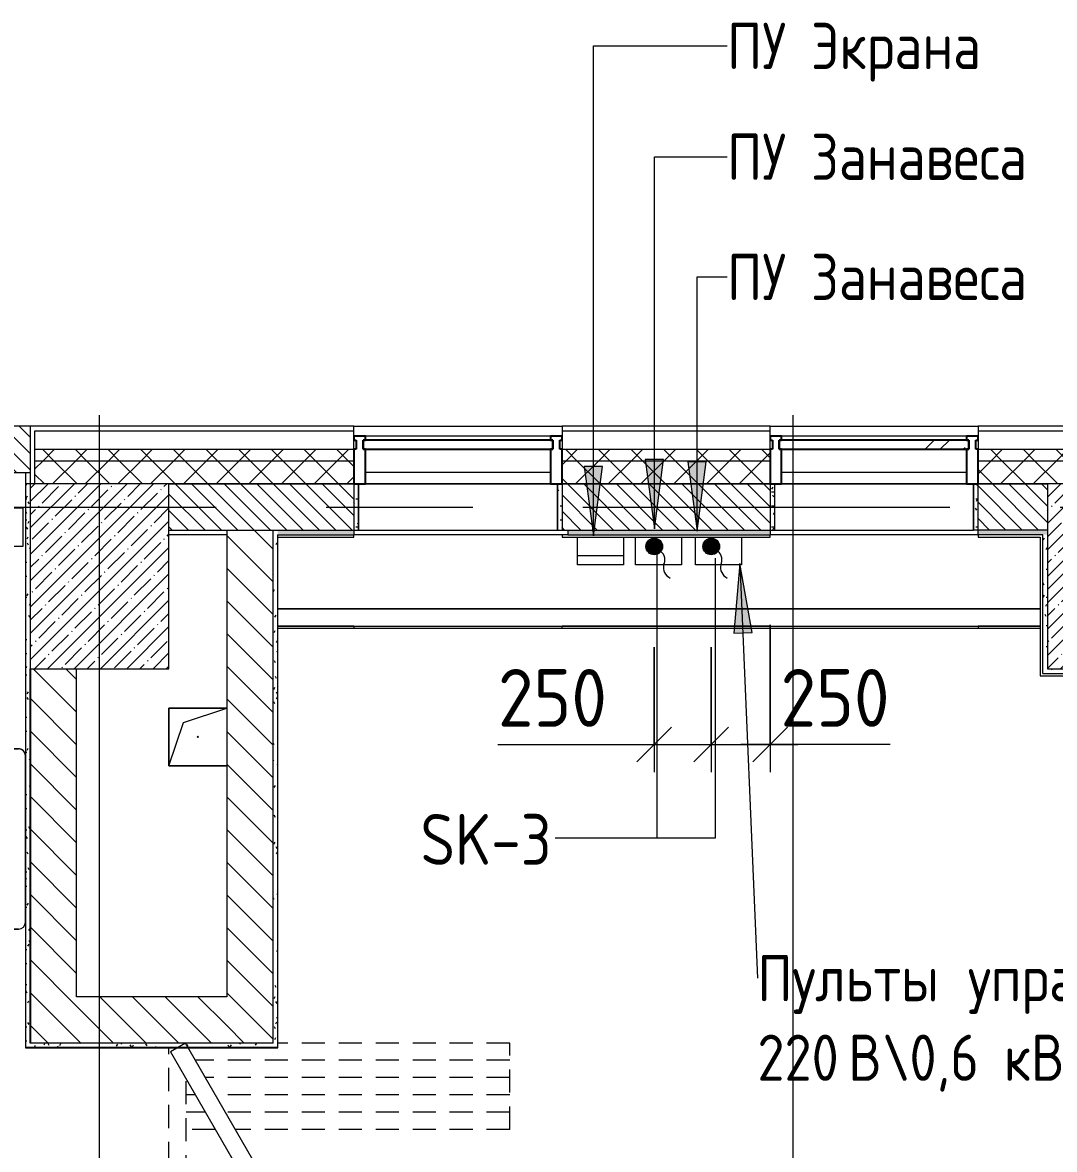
# Model space of a CAD drawing. Header units: millimetres. Extents: x -4185 to 186529, y -8553 to 29097.
# Drawn here: x 13676 to 18141, y 24219 to 29097 of the extents above; entities that cross this region are included whole.
import ezdxf

# ---------------------------------------------------------------- set-up
doc = ezdxf.new("R2010")
doc.units = ezdxf.units.MM
doc.linetypes.add('200_ШТРИХ__ш1_п0_6_', pattern=[160, 100, -60])
doc.linetypes.add('Осевая', pattern=[3175, 635, -476.25, 1587.5, -476.25])
for name, color, linetype, lineweight in [('A-ANNO-DIMS', 7, 'Continuous', 9), ('A-ANNO-DIMS-100', 7, 'Continuous', 9), ('A-DETL', 7, 'Continuous', 9), ('A-DETL-GENF', 7, 'Continuous', 9), ('A-DOOR', 7, 'Continuous', 9), ('A-DOOR-2', 7, '200_ШТРИХ__ш1_п0_6_', 9), ('A-DOOR-FRAM', 7, 'Continuous', 13), ('A-GENM', 7, 'Continuous', 9), ('A-GLAZ-CURT', 7, 'Continuous', 9), ('A-GLAZ-CURT-1', 7, 'Continuous', 25), ('A-GLAZ-CWMG', 7, 'Continuous', 9), ('A-GLAZ-CWMG-1', 7, 'Continuous', 25), ('A-WALL', 7, 'Continuous', 9), ('E-ELEC-FIXT-IDEN', 7, 'Continuous', 9), ('I-WALL', 7, 'Continuous', 9), ('M-EQPM', 7, 'Continuous', 9), ('S-COLS', 7, 'Continuous', 9), ('Оси', 7, 'Continuous', 9), ('Оси-2', 7, 'Осевая', 9), ('Электрические приборы', 7, 'Continuous', 9)]:
    doc.layers.add(name, color=color, linetype=linetype, lineweight=lineweight)
for name, color, linetype, lineweight, true_color in [('A-WALL-1', 7, 'Continuous', 9, 0x3c3c3c), ('A-WALL-FNSH-1', 7, 'Continuous', 9, 0x3c3c3c), ('G-ANNO-TEXT-1', 7, 'Continuous', 9, 0x3c3c3c), ('G-ANNO-TEXT-2', 7, 'Continuous', 9, 0x800000), ('I-FURN-1', 7, 'Continuous', 9, 0xf0f0f0), ('M-EQPM-1', 7, 'Continuous', 9, 0xd4d4d4)]:
    doc.layers.add(name, color=color, linetype=linetype, lineweight=lineweight, true_color=true_color)
doc.styles.add('GOST Common', font='GOST_Common.ttf', dxfattribs={"width": 0.9, "height": 220})
doc.styles.add('GOST Common_2', font='GOST_Common.ttf', dxfattribs={"width": 0.9, "height": 200})
doc.styles.add('ISOCPEUR', font='isocpeur.ttf', dxfattribs={"width": 0.9, "height": 250})
doc.dimstyles.new('ISO-2_5_0_9К_БОЛЬШОЙ_2', dxfattribs={"dimscale": 304.8, "dimtxt": 248.995294, "dimasz": 0.492126, "dimexe": 0.393701, "dimexo": 0.984252, "dimgap": 0, "dimtad": 1, "dimdec": 0, "dimrnd": 10, "dimzin": 0, "dimdsep": 46, "dimtxsty": 'ISOCPEUR', "dimblk1": 'OBLIQUE', "dimblk2": 'OBLIQUE', "dimsah": 1, "dimcen": 0.09, "dimdle": 0.393701, "dimazin": 0, "dimtfac": 1, "dimtdec": 4, "dimtix": 1, "dimtmove": 1, "dimatfit": 3, "dimfxl": 1, "dimtvp": 1, "dimtolj": 1, "dimtzin": 0, "dimarcsym": 2})
pattern_1 = [(135, (0, 0), (-35.35534, -35.35534), [])]
pattern_2 = [(135, (0, 0), (-70.71068, -70.71068), [])]
pattern_3 = [(45, (0, 0), (-70.71068, 70.71068), []), (135, (0, 0), (-70.71068, -70.71068), [])]
pattern_4 = [(0, (0, 0), (121.92, 30.48), [10.058, -81.382, 10.058, -81.382, -487.68]), (0, (0, 0), (121.92, 30.48), [-182.88, 10.058, -172.822, 10.058, -81.382, -213.36]), (0, (0, 0), (121.92, 30.48), [-457.2, 10.058, -50.902, 10.058, -142.342]), (120, (45.72, 15.24), (-87.356454, 90.345817), [10.058, -81.382, 10.058, -81.382, -487.68]), (120, (45.72, 15.24), (-87.356454, 90.345817), [-182.88, 10.058, -172.822, 10.058, -81.382, -213.36]), (120, (45.72, 15.24), (-87.356454, 90.345817), [-457.2, 10.058, -50.902, 10.058, -142.342]), (240, (60.96, 76.2), (-34.563546, -120.825817), [10.058, -81.382, 10.058, -81.382, -487.68]), (240, (60.96, 76.2), (-34.563546, -120.825817), [-182.88, 10.058, -172.822, 10.058, -81.382, -213.36]), (240, (60.96, 76.2), (-34.563546, -120.825817), [-457.2, 10.058, -50.902, 10.058, -142.342])]

# ---------------------------------------------------------------- blocks, each defined once
blk = doc.blocks.new('BSC_Колонна _Прямоугольная - 600х800-24078684-План размещения напольных электротехнических лючков и розеток 1 этажа в осях 1-12')
at = {"layer": 'S-COLS'}
h = blk.add_hatch(dxfattribs=at)
h.set_pattern_fill('FP_5', color=256, style=0, pattern_type=2)
h.set_pattern_definition([(45, (-14010, -26700), (-57.02463, 57.02463), []), (45, (-13952.975, -26700), (-57.02463, 57.02463), [100.806, -20.161, 3.353, -16.808])])
h.paths.add_polyline_path([(300, -400), (300, 400), (-300, 400), (-300, -400)])
for p, q in [((300, 400), (-300, 400)), ((-300, 400), (-300, -400)), ((300, -400), (300, 400)), ((-300, -400), (300, -400))]:
    blk.add_line(p, q, dxfattribs=at)
blk = doc.blocks.new('Системная панель - Стекло - 40мм-22856102-План размещения напольных электротехнических лючков и розеток 1 этажа в осях 1-12')
at = {"layer": 'A-GLAZ-CURT'}
h = blk.add_hatch(dxfattribs=at)
h.set_pattern_fill('FP_13', color=256, style=0, pattern_type=2)
h.set_pattern_definition([(45, (-17460.26, -27190), (-282.8427, 282.8427), [200, -600]), (45, (-17660.26, -27290), (-282.8427, 282.8427), [600, -200]), (45, (-17260.26, -27390), (-282.8427, 282.8427), [200, -600])])
h.paths.add_polyline_path([(383.4, -40), (410, -40), (410, 0), (-410, 0), (-410, -40), (-289.1, -40)])
at = {"layer": 'A-GLAZ-CURT-1'}
for p, q in [((410, 0), (-410, 0)), ((-410, 0), (-410, -40)), ((410, -40), (410, 0)), ((-410, -40), (410, -40))]:
    blk.add_line(p, q, dxfattribs=at)
blk = doc.blocks.new('Прямоугольный импост - Импост структурный с накладкой - 160мм Темный-33186088-План размещения напольных электротехнических лючков и розеток 1 этажа в осях 1-12')
at = {"layer": 'A-GLAZ-CWMG'}
for p, q in [((17760.3, 27307), (16960.3, 27307)), ((17760.3, 27150), (16960.3, 27150))]:
    blk.add_line(p, q, dxfattribs=at)
blk = doc.blocks.new('Прямоугольный импост - Импост структурный с накладкой - 190мм-22856094-План размещения напольных электротехнических лючков и розеток 1 этажа в осях 1-12')
at = {"layer": 'A-GLAZ-CWMG-1'}
for p, q in [((-50, 40), (-50, 190)), ((-50, 190), (0, 190)), ((0, 190), (0, 40)), ((-40, 40), (-50, 40)), ((-50, -17), (-50, 0)), ((-50, 0), (-40, 0)), ((-40, 0), (-40, 40)), ((-10, 40), (-10, 0)), ((0, 40), (-10, 40)), ((-10, 0), (0, 0)), ((0, 0), (0, -17)), ((0, -17), (-50, -17))]:
    blk.add_line(p, q, dxfattribs=at)
blk = doc.blocks.new('DOR__перегородка__Прямоугольная - ТП-2_ Вн_ДПГ_9480х4200h_2-23998078-План размещения напольных электротехнических лючков и розеток 1 этажа в осях 1-12')
at = {"layer": 'A-DOOR-2'}
for p, q in [((7032, 0), (9460, 0)), ((7135, -75), (9323.2, -75)), ((9105.2, -200.9), (9105.2, -75)), ((9180.2, -157.6), (9180.2, -75)), ((9255.2, -114.3), (9255.2, -75)), ((9405.2, -1474.2), (9405.2, -114.3)), ((9330.2, -1474.2), (9330.2, -157.6)), ((9255.2, -1474.2), (9255.2, -200.9)), ((9105.2, -1474.2), (9105.2, -287.5)), ((9180.2, -1474.2), (9180.2, -244.2)), ((9480, -1474.2), (9480, -470)), ((9105.2, -1474.2), (9480, -1474.2))]:
    blk.add_line(p, q, dxfattribs=at)
at = {"layer": 'A-DOOR-FRAM'}
for p, q in [((9441.4, -6.7), (8229.1, -706.9)), ((9478.9, -71.7), (9441.4, -6.7)), ((8266.6, -771.8), (9478.9, -71.7))]:
    blk.add_line(p, q, dxfattribs=at)
blk = doc.blocks.new('Прямоугольный импост - Импост структурный с накладкой - 190мм-22856098-План размещения напольных электротехнических лючков и розеток 1 этажа в осях 1-12')
at = {"layer": 'A-GLAZ-CWMG-1'}
for p, q in [((0, 190), (-50, 190)), ((-50, 190), (-50, 40)), ((0, 40), (0, 190)), ((-50, 40), (-40, 40)), ((-40, 0), (-50, 0)), ((-50, 0), (-50, -17)), ((-40, 40), (-40, 0)), ((-10, 0), (-10, 40)), ((-10, 40), (0, 40)), ((0, 0), (-10, 0)), ((0, -17), (0, 0)), ((-50, -17), (0, -17))]:
    blk.add_line(p, q, dxfattribs=at)
blk = doc.blocks.new('BSC_Колонна _Прямоугольная - 600х800-V61-План размещения напольных электротехнических лючков и розеток 1 этажа в осях 1-12')
at = {"layer": 'S-COLS'}
h = blk.add_hatch(dxfattribs=at)
h.set_pattern_fill('FP_69', color=256, style=0, pattern_type=2)
h.set_pattern_definition([(45, (-18410.26, -26700), (-57.02463, 57.02463), []), (45, (-18353.23, -26700), (-57.02463, 57.02463), [100.806, -20.161, 3.353, -16.808])])
h.paths.add_polyline_path([(5.9, -400), (300, -400), (300, 400), (-300, 400), (-300, -400)])
for p, q in [((300, 400), (-300, 400)), ((-300, 400), (-300, -400)), ((300, -400), (300, 400)), ((-300, -400), (300, -400))]:
    blk.add_line(p, q, dxfattribs=at)
blk = doc.blocks.new('Системная панель - Стекло - 40мм-V75-План размещения напольных электротехнических лючков и розеток 1 этажа в осях 1-12')
at = {"layer": 'A-GLAZ-CURT'}
h = blk.add_hatch(dxfattribs=at)
h.set_pattern_fill('FP_78', color=256, style=0, pattern_type=2)
h.set_pattern_definition([(45, (-15660.26, -27190), (-282.8427, 282.8427), [200, -600]), (45, (-15860.26, -27290), (-282.8427, 282.8427), [600, -200]), (45, (-15460.26, -27390), (-282.8427, 282.8427), [200, -600])])
h.paths.add_polyline_path([(165.9, -40), (410, -40), (410, 0), (-410, 0), (-410, -40), (-400, -40)])
at = {"layer": 'A-GLAZ-CURT-1'}
for p, q in [((410, 0), (-410, 0)), ((-410, 0), (-410, -40)), ((410, -40), (410, 0)), ((-410, -40), (410, -40))]:
    blk.add_line(p, q, dxfattribs=at)
blk = doc.blocks.new('GM_Отверстие прямоугольное _в плите_ - Отверстие-V83-План размещения напольных электротехнических лючков и розеток 1 этажа в осях 1-12')
at = {"layer": 'A-GENM'}
for p, q in [((-125, -125), (-125, 125)), ((-125, 125), (125, 125)), ((125, 125), (-125, 125)), ((-125, 125), (-125, -125)), ((-62.5, 62.5), (125, 125)), ((-125, -125), (-62.5, 62.5)), ((125, -125), (-125, -125)), ((-125, -125), (125, -125))]:
    blk.add_line(p, q, dxfattribs=at)
for start, end in [(360, 180), (180, 360)]:
    blk.add_arc((0, 0), 2.5, start, end, dxfattribs=at)
blk = doc.blocks.new('Диван_2 модуля_без спинки - Диван_2 модуля-26573608-План размещения напольных электротехнических лючков и розеток 1 этажа в осях 1-12')
at = {"layer": 'I-FURN-1'}
for p, q in [((675, 390), (60, 390)), ((60, 390), (675, 390)), ((740, 390), (676, 390)), ((676.7, 390), (740, 390)), ((810, 360), (810, -360)), ((810, -360), (810, 360)), ((860, 390), (840, 390)), ((840, 390), (860, 390)), ((890, -360), (890, 360)), ((890, 360), (890, -360)), ((10, 340), (10, -340)), ((10, -340), (10, 340)), ((790, -340), (790, 340)), ((790, 340), (790, -340)), ((60, -390), (740, -390)), ((740, -390), (60, -390)), ((840, -390), (860, -390)), ((860, -390), (840, -390))]:
    blk.add_line(p, q, dxfattribs=at)
for centre, radius, start, end in [((60, 340), 50, 101.3661, 180), ((60, 340), 50, 109.5832, 180), ((60, 340), 50, 107.5326, 109.549), ((60, 340), 50, 90, 105), ((60, 340), 50, 90, 101.3661), ((740, 340), 50, 73.4865, 90), ((740, 340), 50, 73.4865, 90), ((740, 340), 50, 70.4168, 72.1882), ((740, 340), 50, 360, 70.4168), ((740, 340), 50, 360, 70.4168), ((840, 360), 30, 90, 180), ((840, 360), 30, 116.0495, 180), ((840, 360), 30, 105.9914, 110.9333), ((840, 360), 30, 90, 105), ((860, 360), 30, 360, 90), ((860, 360), 30, 75, 90), ((860, 360), 30, 69.0667, 73.4258), ((860, 360), 30, 66.5086, 69.0598), ((860, 360), 30, 63.9505, 66.3978), ((860, 360), 30, 360, 63.9505), ((60, -340), 50, 180, 270), ((60, -340), 50, 180, 270), ((740, -340), 50, 270, 360), ((740, -340), 50, 270, 360), ((840, -360), 30, 180, 270), ((840, -360), 30, 180, 270), ((860, -360), 30, 270, 360), ((860, -360), 30, 270, 360)]:
    blk.add_arc(centre, radius, start, end, dxfattribs=at)
blk = doc.blocks.new('radiator_prado_classic_z_tip_30_po exemplyaru - Classic Z Тип 30-500-30677905-План размещения напольных электротехнических лючков и розеток 1 этажа в осях 1-12')
at = {"layer": 'M-EQPM-1'}
for p, q in [((0, 228), (0, 64)), ((1800, 228), (0, 228)), ((1800, 64), (1800, 228)), ((0, 64), (1800, 64))]:
    blk.add_line(p, q, dxfattribs=at)
blk = doc.blocks.new('Блок Розеток и Выключателей - Блок Розеток и Выключателей_SK3-27368973-План размещения напольных электротехнических лючков и розеток 1 этажа в осях 1-12')
at = {"layer": 'A-DETL-GENF'}
for p, q in [((-33.6, -92.8), (-33.6, -107.2)), ((-31.2, -88), (-31.2, -112)), ((-28.8, -83.2), (-28.8, -116.8)), ((-26.4, -80.8), (-26.4, -119.2)), ((-24, -78.4), (-24, -121.6)), ((-21.6, -76), (-21.6, -124)), ((-19.2, -73.6), (-19.2, -126.4)), ((-16.8, -71.2), (-16.8, -128.8)), ((-14.4, -71.2), (-14.4, -128.8)), ((-12, -68.8), (-12, -131.2)), ((-9.6, -68.8), (-9.6, -131.2)), ((-7.2, -66.4), (-7.2, -133.6)), ((-4.8, -66.4), (-4.8, -133.6)), ((-2.4, -66.4), (-2.4, -133.6)), ((0, -66.4), (0, -133.6)), ((2.4, -66.4), (2.4, -133.6)), ((4.8, -66.4), (4.8, -133.6)), ((7.2, -66.4), (7.2, -133.6)), ((9.6, -68.8), (9.6, -131.2)), ((12, -68.8), (12, -131.2)), ((14.4, -71.2), (14.4, -128.8)), ((16.8, -71.2), (16.8, -128.8)), ((19.2, -73.6), (19.2, -126.4)), ((21.6, -76), (21.6, -124)), ((24, -78.4), (24, -121.6)), ((26.4, -80.8), (26.4, -119.2)), ((28.8, -83.2), (28.8, -116.8)), ((31.2, -88), (31.2, -112)), ((33.6, -92.8), (33.6, -107.2))]:
    blk.add_line(p, q, dxfattribs=at)
blk.add_circle((0, -100), 36, dxfattribs=at)
for centre, radius, start, end in [((-2.1, -158.1), 48.1, 332.5065, 49.9886), ((91.1, -190.4), 51.5, 168.6656, 243.8652)]:
    blk.add_arc(centre, radius, start, end, dxfattribs=at)
blk = doc.blocks.new('Зашивка приборов отопления12 - Зашивка приборов отопления-33278990-План размещения напольных электротехнических лючков и розеток 1 этажа в осях 1-12')
at = {"layer": 'A-WALL'}
for p, q in [((35540, 23400), (34640, 23400)), ((37340, 23400), (36440, 23400)), ((34309.7, 23079), (37609, 23079)), ((37609, 23079), (34309.7, 23079)), ((34309.7, 23004), (37609, 23004))]:
    blk.add_line(p, q, dxfattribs=at)
blk = doc.blocks.new('DIMBLOCK47-План размещения напольных электротехнических лючков и розеток 1 этажа в осях 1-12')
at = {"layer": 'A-ANNO-DIMS-100'}
for p, q in [((16409.4, 26392.7), (16409.4, 25852.1)), ((16409.4, 25972.1), (16409.4, 26392.7)), ((16656.2, 26392.7), (16656.2, 25852.1)), ((16656.2, 25972.1), (16656.2, 26392.7)), ((15733.1, 25972.1), (16307.1, 25972.1)), ((16289.4, 25972.1), (16656.2, 25972.1)), ((16307.1, 25972.1), (16532.8, 25972.1))]:
    blk.add_line(p, q, dxfattribs=at)
at = {"layer": 'A-ANNO-DIMS-100', "lineweight": 20}
for p, q in [((16409.4, 25972.1), (16484.4, 26047.1)), ((16656.2, 25972.1), (16731.2, 26047.1)), ((16409.4, 25972.1), (16334.4, 25897.1)), ((16656.2, 25972.1), (16581.2, 25897.1))]:
    blk.add_line(p, q, dxfattribs=at)
at = {"layer": 'A-ANNO-DIMS-100', "color": 0, "insert": (15733.1, 26298.8), "char_height": 250, "width": 568.858, "attachment_point": 1, "line_spacing_factor": 1.149209, "style": 'ISOCPEUR'}
blk.add_mtext('250', dxfattribs=at)
blk = doc.blocks.new('_Oblique')
at = {"color": 0, "linetype": 'ByBlock', "lineweight": -2}
blk.add_line((-0.5, -0.5), (0.5, 0.5), dxfattribs=at)
blk = doc.blocks.new('DIMBLOCK48-План размещения напольных электротехнических лючков и розеток 1 этажа в осях 1-12')
at = {"layer": 'A-ANNO-DIMS-100'}
for p, q in [((16910.3, 26490), (16910.3, 25852.1)), ((16910.3, 25972.1), (16910.3, 26490)), ((16656.2, 26392.7), (16656.2, 25852.1)), ((16656.2, 25972.1), (16656.2, 26392.7)), ((16656.2, 25972.1), (17030.3, 25972.1)), ((16855.8, 25972.1), (16783.2, 25972.1)), ((17429.8, 25972.1), (16855.8, 25972.1))]:
    blk.add_line(p, q, dxfattribs=at)
at = {"layer": 'A-ANNO-DIMS-100', "lineweight": 20}
for p, q in [((16656.2, 25972.1), (16731.2, 26047.1)), ((16910.3, 25972.1), (16985.3, 26047.1)), ((16656.2, 25972.1), (16581.2, 25897.1)), ((16910.3, 25972.1), (16835.3, 25897.1))]:
    blk.add_line(p, q, dxfattribs=at)
at = {"layer": 'A-ANNO-DIMS-100', "color": 0, "insert": (16955.8, 26298.8), "char_height": 250, "width": 568.858, "attachment_point": 1, "line_spacing_factor": 1.149209, "style": 'ISOCPEUR'}
blk.add_mtext('250', dxfattribs=at)

msp = doc.modelspace()

# ---------------------------------------------------------------- hatches: boundary and pattern name
at = {"layer": 'A-WALL'}
h = msp.add_hatch(dxfattribs=at)
h.set_pattern_fill('FP_31', color=256, style=0, pattern_type=2)
h.set_pattern_definition(pattern_1)
h.paths.add_polyline_path([(13690, 27150), (13710, 27150), (13710, 27350), (13460.3, 27350), (13460.3, 27150), (13689, 27150)])
h.paths.add_polyline_path([(4060, 27150), (4110, 27150), (4110, 27350), (4060, 27350)])
h = msp.add_hatch(dxfattribs=at)
h.set_pattern_fill('FP_6', color=256, style=0, pattern_type=2)
h.set_pattern_definition(pattern_3)
h.paths.add_polyline_path([(31910, 27200), (33760, 27200), (33760, 27250), (31910, 27250)])
h.paths.add_polyline_path([(23710, 27200), (30810, 27200), (30810, 27250), (21910, 27250), (21910, 27200), (22810, 27200)])
h.paths.add_polyline_path([(19610.3, 27200), (20210, 27200), (20210, 27250), (19610.3, 27250)])
h.paths.add_polyline_path([(18710.3, 27200), (18710.3, 27250), (17810.3, 27250), (17810.3, 27200), (18416.1, 27200)])
h.paths.add_polyline_path([(16910.3, 27200), (16910.3, 27250), (16010.3, 27250), (16010.3, 27200), (16598.9, 27200)])
h.paths.add_polyline_path([(14381.2, 27200), (15110.3, 27200), (15110.3, 27250), (13730, 27250), (13730, 27200), (14310, 27200)])
h = msp.add_hatch(dxfattribs=at)
h.set_pattern_fill('FP_6', color=256, style=0, pattern_type=2)
h.set_pattern_definition(pattern_3)
h.paths.add_polyline_path([(32509.5, 27100), (33710, 27100), (33710, 27200), (31910, 27200), (31910, 27100)])
h.paths.add_polyline_path([(28760, 27100), (30810, 27100), (30810, 27200), (21910, 27200), (21910, 27100), (28560, 27100)])
h.paths.add_polyline_path([(14760, 27100), (15110.3, 27100), (15110.3, 27200), (13730, 27200), (13730, 27100), (14381.2, 27100)])
h.paths.add_polyline_path([(18110.3, 27100), (18710.3, 27100), (18710.3, 27200), (17810.3, 27200), (17810.3, 27100)])
h.paths.add_polyline_path([(20210, 27100), (20210, 27200), (19610.3, 27200), (19610.3, 27100), (19761.1, 27100)])
h.paths.add_polyline_path([(16010.3, 27100), (16910.3, 27100), (16910.3, 27200), (16010.3, 27200)])
h = msp.add_hatch(dxfattribs=at)
h.set_pattern_fill('FP_31', color=256, style=0, pattern_type=2)
h.set_pattern_definition(pattern_1)
h.paths.add_polyline_path([(19761.1, 26900), (20210, 26900), (20210, 27100), (19610.3, 27100), (19610.3, 26900)])
h.paths.add_polyline_path([(16062.4, 26900), (16910.3, 26900), (16910.3, 27100), (16010.3, 27100), (16010.3, 26900), (16035.3, 26900)])
h.paths.add_polyline_path([(17810.3, 26900), (18110.3, 26900), (18110.3, 27100), (17810.3, 27100), (17810.3, 26966.2)])
h.paths.add_polyline_path([(15053.7, 26900), (15110.3, 26900), (15110.3, 27100), (14310, 27100), (14310, 26900), (14780, 26900)])
at = {"layer": 'G-ANNO-TEXT-1'}
for points in [[(16146, 26875.9), (16185.5, 27175.9), (16106.5, 27175.9)], [(16410.2, 26905.8), (16449.7, 27205.8), (16370.7, 27205.8)], [(16594.5, 26895.8), (16634, 27195.8), (16555, 27195.8)]]:
    msp.add_hatch(color=256, dxfattribs=at).paths.add_polyline_path(points)
at = {"layer": 'G-ANNO-TEXT-2'}
msp.add_hatch(color=256, dxfattribs=at).paths.add_polyline_path([(16780.2, 26754.8), (16753.3, 26453.4), (16832.3, 26456.8)])
at = {"layer": 'I-WALL'}
h = msp.add_hatch(dxfattribs=at)
h.set_pattern_fill('FP_84', color=256, style=0, pattern_type=2)
h.set_pattern_definition(pattern_4)
h.paths.add_polyline_path([(13690, 24660), (13710, 24660), (13710, 27100), (13690, 27100), (13690, 24880)])
h = msp.add_hatch(dxfattribs=at)
h.set_pattern_fill('FP_84', color=256, style=0, pattern_type=2)
h.set_pattern_definition(pattern_4)
h.paths.add_polyline_path([(15130.3, 26900), (15130.3, 27100), (15110.3, 27100), (15110.3, 26900)])
h = msp.add_hatch(dxfattribs=at)
h.set_pattern_fill('FP_84', color=256, style=0, pattern_type=2)
h.set_pattern_definition(pattern_4)
h.paths.add_polyline_path([(16010.3, 26900), (16010.3, 27100), (15990.3, 27100), (15990.3, 26900)])
h = msp.add_hatch(dxfattribs=at)
h.set_pattern_fill('FP_84', color=256, style=0, pattern_type=2)
h.set_pattern_definition(pattern_4)
h.paths.add_polyline_path([(16910.3, 26900), (16930.3, 26900.5), (16930.3, 27100), (16910.3, 27100), (16910.3, 26966.2)])
h = msp.add_hatch(dxfattribs=at)
h.set_pattern_fill('FP_84', color=256, style=0, pattern_type=2)
h.set_pattern_definition(pattern_4)
h.paths.add_polyline_path([(17810.3, 26900), (17810.3, 27100), (17790.3, 27100), (17790.3, 26900)])
h = msp.add_hatch(dxfattribs=at)
h.set_pattern_fill('FP_18', color=256, style=0, pattern_type=2)
h.set_pattern_definition(pattern_2)
h.paths.add_polyline_path([(14760, 24680), (14760, 26900), (14560, 26900), (14560, 24680)])
h = msp.add_hatch(dxfattribs=at)
h.set_pattern_fill('FP_84', color=256, style=0, pattern_type=2)
h.set_pattern_definition(pattern_4)
h.paths.add_polyline_path([(14760, 24680), (14780, 24680), (14780, 26900), (14760, 26900), (14760, 24880)])
h = msp.add_hatch(dxfattribs=at)
h.set_pattern_fill('FP_84', color=256, style=0, pattern_type=2)
h.set_pattern_definition(pattern_4)
h.paths.add_polyline_path([(18079.3, 26880), (18110.3, 26880), (18110.3, 26900), (17810.3, 26900), (17810.3, 26880), (18065.6, 26880)])
h.paths.add_polyline_path([(15053.7, 26880), (15110.3, 26880), (15110.3, 26900), (14780, 26900), (14780, 26880), (14807, 26880)])
h.paths.add_polyline_path([(16062.4, 26880), (16910.3, 26880), (16910.3, 26900), (16035.3, 26900), (16035.3, 26880)])
h = msp.add_hatch(dxfattribs=at)
h.set_pattern_fill('FP_84', color=256, style=0, pattern_type=2)
h.set_pattern_definition(pattern_4)
h.paths.add_polyline_path([(18090.3, 26280), (18110.3, 26280), (18110.3, 26880), (18090.3, 26880), (18090.3, 26300)])
h = msp.add_hatch(dxfattribs=at)
h.set_pattern_fill('FP_18', color=256, style=0, pattern_type=2)
h.set_pattern_definition(pattern_2)
h.paths.add_polyline_path([(13710.3, 24680), (13910.3, 24680), (13910.3, 26300), (13710.3, 26300), (13710.3, 25173.2)])
h = msp.add_hatch(dxfattribs=at)
h.set_pattern_fill('FP_84', color=256, style=0, pattern_type=2)
h.set_pattern_definition(pattern_4)
h.paths.add_polyline_path([(18416.1, 26280), (18730.3, 26280), (18730.3, 26300), (18110.3, 26300), (18110.3, 26280), (18250, 26280)])
h = msp.add_hatch(dxfattribs=at)
h.set_pattern_fill('FP_18', color=256, style=0, pattern_type=2)
h.set_pattern_definition(pattern_2)
h.paths.add_polyline_path([(14381.2, 24680), (14560, 24680), (14560, 24880), (13910.3, 24880), (13910.3, 24680), (14316.7, 24680)])
h = msp.add_hatch(dxfattribs=at)
h.set_pattern_fill('FP_84', color=256, style=0, pattern_type=2)
h.set_pattern_definition(pattern_4)
h.paths.add_polyline_path([(13710, 24660), (14348.8, 24660), (14381.7, 24678.9), (14392.6, 24660), (14780, 24660), (14780, 24680), (13710, 24679.7)])

# ---------------------------------------------------------------- linework, layer by layer
at = {"layer": 'A-DETL'}
for p, q in [((16076.6, 26869), (16276.6, 26869)), ((16076.6, 26749), (16076.6, 26869)), ((16276.6, 26869), (16276.6, 26749)), ((16328.4, 26869), (16527, 26869)), ((16328.4, 26749), (16328.4, 26869)), ((16527, 26869), (16527, 26749)), ((16588.4, 26869), (16787, 26869)), ((16588.4, 26749), (16588.4, 26869)), ((16787, 26869), (16787, 26749)), ((16076.6, 26790.8), (16276.6, 26790.8)), ((16076.6, 26749), (16076.6, 26790.8)), ((16276.6, 26790.8), (16276.6, 26749)), ((16276.6, 26749), (16076.6, 26749)), ((16276.6, 26749), (16076.6, 26749)), ((16527, 26749), (16328.4, 26749)), ((16787, 26749), (16588.4, 26749))]:
    msp.add_line(p, q, dxfattribs=at)
at = {"layer": 'A-WALL'}
for p, q in [((13730, 27100), (13730, 27330)), ((13730, 27330), (15110.3, 27330)), ((15110.3, 27350), (16010.3, 27350)), ((16010.3, 27330), (16910.3, 27330)), ((16910.3, 27350), (17810.3, 27350)), ((17810.3, 27330), (18710.3, 27330)), ((13730, 27250), (15110.3, 27250)), ((16010.3, 27250), (16910.3, 27250)), ((17810.3, 27250), (18710.3, 27250)), ((13730, 27200), (15110.3, 27200)), ((16010.3, 27200), (16910.3, 27200)), ((17810.3, 27200), (18710.3, 27200)), ((14310, 27100), (15110.3, 27100)), ((15130.3, 27100), (14310, 27100)), ((15960.3, 27100), (15160.3, 27100)), ((16930.3, 27100), (15990.3, 27100)), ((16010.3, 27100), (16910.3, 27100)), ((17760.3, 27100), (16960.3, 27100)), ((18110.3, 27100), (17790.3, 27100)), ((17810.3, 27100), (18110.3, 27100)), ((14310, 26900), (15130.3, 26900)), ((14780, 26880), (15110.3, 26880)), ((14780, 26880), (14780, 24680)), ((15990.3, 26900), (16930.3, 26900)), ((16035.3, 26880), (16910.3, 26880)), ((18110.3, 26900), (17790.3, 26900)), ((18090.3, 26880), (17810.3, 26880)), ((18090.3, 26880), (18079.3, 26880)), ((18090.3, 26280), (18090.3, 26880)), ((14781, 26869), (14780, 26869))]:
    msp.add_line(p, q, dxfattribs=at)
at = {"layer": 'A-WALL-1'}
for p, q in [((13710, 27350), (13460.3, 27350)), ((15110.3, 27100), (15110.3, 27330)), ((16010.3, 27330), (16010.3, 27100)), ((16910.3, 27100), (16910.3, 27330)), ((17810.3, 27330), (17810.3, 27100)), ((13460.3, 27150), (13710, 27150)), ((13710, 27100), (13690, 27100)), ((15110.3, 27100), (15110.3, 26880)), ((15130.3, 26900), (15130.3, 27100)), ((15990.3, 27100), (15990.3, 26900)), ((16010.3, 27100), (16010.3, 26900)), ((16910.3, 27100), (16910.3, 26880)), ((16930.3, 26900), (16930.3, 27100)), ((17790.3, 27100), (17790.3, 26900)), ((17810.3, 26880), (17810.3, 27100)), ((14560, 26900), (14560, 24880)), ((14760, 24680), (14760, 26900)), ((16035.3, 26900), (16035.3, 26880)), ((13710, 24680), (13710, 26300)), ((13710.3, 26300), (13710.3, 24680)), ((13910.3, 24880), (13910.3, 26300)), ((18090.3, 26280), (18730.3, 26280)), ((14560, 24880), (13910.3, 24880)), ((13689, 24660), (13690, 24660)), ((14760, 24680), (13710, 24680))]:
    msp.add_line(p, q, dxfattribs=at)
at = {"layer": 'A-WALL-FNSH-1'}
for p, q in [((15110.3, 27350), (13710, 27350)), ((13710, 27350), (13710, 27100)), ((15110.3, 27330), (15110.3, 27350)), ((16910.3, 27350), (16010.3, 27350)), ((16010.3, 27350), (16010.3, 27330)), ((16910.3, 27330), (16910.3, 27350)), ((18710.3, 27350), (17810.3, 27350)), ((17810.3, 27350), (17810.3, 27330)), ((13689, 27150), (13689, 24659)), ((13690, 24660), (13690, 27150)), ((15131.3, 27100), (15130.3, 27100)), ((15131.3, 26900), (15131.3, 27100)), ((15989.3, 27100), (15989.3, 26900)), ((15990.3, 27100), (15989.3, 27100)), ((16931.3, 27100), (16930.3, 27100)), ((16931.3, 26900), (16931.3, 27100)), ((17789.3, 27100), (17789.3, 26900)), ((17790.3, 27100), (17789.3, 27100)), ((15110.3, 26869), (15110.3, 26880)), ((15130.3, 26900), (15131.3, 26900)), ((15989.3, 26900), (15990.3, 26900)), ((16035.3, 26880), (16010.3, 26880)), ((16010.3, 26880), (16010.3, 26869)), ((16910.3, 26869), (16910.3, 26880)), ((16930.3, 26900), (16931.3, 26900)), ((17789.3, 26900), (17790.3, 26900)), ((17810.3, 26880), (17810.3, 26869)), ((14781, 26869), (15110.3, 26869)), ((14781, 24659), (14781, 26869)), ((16010.3, 26869), (16910.3, 26869)), ((17810.3, 26869), (18079.3, 26869)), ((18079.3, 26869), (18079.3, 26269)), ((18079.3, 26269), (18741.3, 26269)), ((13689, 24659), (14781, 24659)), ((14780, 24660), (13690, 24660)), ((14780, 24680), (14780, 24660))]:
    msp.add_line(p, q, dxfattribs=at)
at = {"layer": 'E-ELEC-FIXT-IDEN'}
for p, q in [((16420.8, 26839.3), (16420.8, 25566.8)), ((16672.4, 26779), (16672.4, 25566.8)), ((16672.4, 25566.8), (15981.3, 25566.8)), ((16420.8, 25566.8), (15981.3, 25566.8))]:
    msp.add_line(p, q, dxfattribs=at)
at = {"layer": 'G-ANNO-TEXT-1'}
for p, q in [((16146, 28995.6), (16724.4, 28995.6)), ((16146, 26875.9), (16146, 28995.6)), ((16410.2, 28515.6), (16724.4, 28515.6)), ((16410.2, 26905.8), (16410.2, 28515.6)), ((16594.5, 27995.6), (16724.4, 27995.6)), ((16594.5, 26895.8), (16594.5, 27995.6)), ((16185.5, 27175.9), (16106.5, 27175.9)), ((16106.5, 27175.9), (16146, 26875.9)), ((16146, 26875.9), (16185.5, 27175.9)), ((16449.7, 27205.8), (16370.7, 27205.8)), ((16370.7, 27205.8), (16410.2, 26905.8)), ((16410.2, 26905.8), (16449.7, 27205.8)), ((16634, 27195.8), (16555, 27195.8)), ((16555, 27195.8), (16594.5, 26895.8)), ((16594.5, 26895.8), (16634, 27195.8))]:
    msp.add_line(p, q, dxfattribs=at)
at = {"layer": 'G-ANNO-TEXT-2'}
for p, q in [((16780.2, 26754.8), (16753.3, 26453.4)), ((16832.3, 26456.8), (16780.2, 26754.8)), ((16780.2, 26754.8), (16855.5, 24960.3)), ((16753.3, 26453.4), (16832.3, 26456.8))]:
    msp.add_line(p, q, dxfattribs=at)
at = {"layer": 'I-WALL'}
for p, q in [((15160.3, 27100), (15960.3, 27100)), ((16960.3, 27100), (17760.3, 27100)), ((14560, 26880), (14310, 26880)), ((16010.3, 26880), (15110.3, 26880)), ((16010.3, 26880), (15110.3, 26880)), ((15131.3, 26900), (15989.3, 26900)), ((17810.3, 26880), (16910.3, 26880)), ((17810.3, 26880), (16910.3, 26880)), ((16931.3, 26900), (17789.3, 26900)), ((14781, 26485), (15110.3, 26485)), ((18079.3, 26474), (14781, 26474)), ((15110.3, 26485), (15110.3, 26474)), ((16010.3, 26485), (16910.3, 26485)), ((16010.3, 26474), (16010.3, 26485)), ((16910.3, 26485), (16910.3, 26474)), ((17810.3, 26485), (18079.3, 26485)), ((17810.3, 26485), (17810.3, 26474))]:
    msp.add_line(p, q, dxfattribs=at)
at = {"layer": 'Оси'}
for p, q in [((14010, 24898.1), (14010, 27398.1)), ((17010, 24898.1), (17010, 27398.1))]:
    msp.add_line(p, q, dxfattribs=at)
at = {"layer": 'Оси-2'}
for p, q in [((-885.2, 27000), (31290.5, 27000)), ((14010, 593.7), (14010, 24898.1)), ((17010, 593.7), (17010, 24898.1))]:
    msp.add_line(p, q, dxfattribs=at)

# ---------------------------------------------------------------- block references
at = {"layer": 'A-DOOR', "rotation": 90.00000000000044}
msp.add_blockref('DOR__перегородка__Прямоугольная - ТП-2_ Вн_ДПГ_9480х4200h_2-23998078-План размещения напольных электротехнических лючков и розеток 1 этажа в осях 1-12', (14310, 15200), dxfattribs=at)
at = {"layer": 'A-GENM'}
msp.add_blockref('GM_Отверстие прямоугольное _в плите_ - Отверстие-V83-План размещения напольных электротехнических лючков и розеток 1 этажа в осях 1-12', (14435, 26005), dxfattribs=at)
at = {"layer": 'A-GLAZ-CURT'}
for name, p in [('Системная панель - Стекло - 40мм-V75-План размещения напольных электротехнических лючков и розеток 1 этажа в осях 1-12', (15560.3, 27290)), ('Системная панель - Стекло - 40мм-22856102-План размещения напольных электротехнических лючков и розеток 1 этажа в осях 1-12', (17360.3, 27290))]:
    msp.add_blockref(name, p, dxfattribs=at)
at = {"layer": 'A-GLAZ-CWMG', "rotation": 180}
for p in [(15110.3, 27290), (16910.3, 27290)]:
    msp.add_blockref('Прямоугольный импост - Импост структурный с накладкой - 190мм-22856098-План размещения напольных электротехнических лючков и розеток 1 этажа в осях 1-12', p, dxfattribs=at)
at = {"layer": 'A-GLAZ-CWMG'}
for p in [(-1800, 0), (0, 0)]:
    msp.add_blockref('Прямоугольный импост - Импост структурный с накладкой - 160мм Темный-33186088-План размещения напольных электротехнических лючков и розеток 1 этажа в осях 1-12', p, dxfattribs=at)
at = {"layer": 'A-GLAZ-CWMG', "extrusion": (0, 0, -1), "rotation": 180}
for p in [(-16010.3, 27290), (-17810.3, 27290)]:
    msp.add_blockref('Прямоугольный импост - Импост структурный с накладкой - 190мм-22856094-План размещения напольных электротехнических лючков и розеток 1 этажа в осях 1-12', p, dxfattribs=at)
at = {"layer": 'A-WALL'}
msp.add_blockref('Зашивка приборов отопления12 - Зашивка приборов отопления-33278990-План размещения напольных электротехнических лючков и розеток 1 этажа в осях 1-12', (-19529.7, 3480), dxfattribs=at)
at = {"layer": 'I-FURN-1'}
msp.add_blockref('Диван_2 модуля_без спинки - Диван_2 модуля-26573608-План размещения напольных электротехнических лючков и розеток 1 этажа в осях 1-12', (12799, 25563.2), dxfattribs=at)
at = {"layer": 'M-EQPM', "rotation": 180}
msp.add_blockref('radiator_prado_classic_z_tip_30_po exemplyaru - Classic Z Тип 30-500-30677905-План размещения напольных электротехнических лючков и розеток 1 этажа в осях 1-12', (13679.7, 27058.8), dxfattribs=at)
at = {"layer": 'S-COLS'}
for name, p in [('BSC_Колонна _Прямоугольная - 600х800-24078684-План размещения напольных электротехнических лючков и розеток 1 этажа в осях 1-12', (14010, 26700)), ('BSC_Колонна _Прямоугольная - 600х800-V61-План размещения напольных электротехнических лючков и розеток 1 этажа в осях 1-12', (18410.3, 26700))]:
    msp.add_blockref(name, p, dxfattribs=at)
at = {"layer": 'Электрические приборы'}
for p in [(16409.4, 26929.3), (16656.2, 26929.3)]:
    msp.add_blockref('Блок Розеток и Выключателей - Блок Розеток и Выключателей_SK3-27368973-План размещения напольных электротехнических лючков и розеток 1 этажа в осях 1-12', p, dxfattribs=at)

# ---------------------------------------------------------------- texts
at = {"layer": 'E-ELEC-FIXT-IDEN', "insert": (15398.1, 25671.2), "char_height": 220, "width": 699.873, "attachment_point": 1, "style": 'GOST Common'}
msp.add_mtext('SK-3', dxfattribs=at)
at = {"layer": 'G-ANNO-TEXT-1', "char_height": 200, "attachment_point": 1, "style": 'GOST Common_2'}
for s, insert, width in [('ПУ', (16724.4, 29095.6), 360.759), ('\\fGOST Common|b0|i0|c204|p34|;\\W.9; ', (17022.1, 29095.6), 79.367), ('Экрана', (17087.6, 29095.6), 1010.126), ('ПУ', (16724.4, 28615.6), 360.759), ('\\fGOST Common|b0|i0|c204|p34|;\\W.9; ', (17022.1, 28615.6), 79.367), ('Занавеса', (17087.6, 28615.6), 1313.164), ('ПУ', (16724.4, 28095.6), 360.759), ('Занавеса', (17087.6, 28095.6), 1313.164), ('\\fGOST Common|b0|i0|c204|p34|;\\W.9; ', (17022.1, 28095.6), 79.367)]:
    msp.add_mtext(s, dxfattribs=dict(at, insert=insert, width=width))
at = {"layer": 'G-ANNO-TEXT-2', "char_height": 200, "attachment_point": 1, "style": 'GOST Common_2'}
for s, insert, width in [('Пульты', (16855.5, 25060.3), 1024.557), ('\\fGOST Common|b0|i0|c204|p34|;\\W.9; ', (17700.8, 25060.3), 79.367), ('управления', (17766.3, 25060.3), 1594.556), ('220', (16855.5, 24716.3), 476.202), ('\\fGOST Common|b0|i0|c204|p34|;\\W.9;В', (17248.4, 24716.3), 180.38), ('\\\\0,6 ', (17397.2, 24716.3), 634.937), ('кВт', (17921.1, 24716.3), 533.924)]:
    msp.add_mtext(s, dxfattribs=dict(at, insert=insert, width=width))

# ---------------------------------------------------------------- dimensions: what is measured, and where the dimension line sits
at = {"layer": 'A-ANNO-DIMS'}
for base, p1, p2, override, picture, middle in [((16910.3, 25972.1), (16656.2, 26692.7), (16910.3, 26790), {"dimpost": '<>', "dimfxl": 272.04906}, 'DIMBLOCK48-План размещения напольных электротехнических лючков и розеток 1 этажа в осях 1-12', (17240.2, 26132.1)), ((16656.2, 25972.1), (16409.4, 26692.7), (16656.2, 26692.7), {"dimpost": '<>', "dimfxl": 246.797416}, 'DIMBLOCK47-План размещения напольных электротехнических лючков и розеток 1 этажа в осях 1-12', (16017.5, 26132.1))]:
    dim = msp.add_linear_dim(base=base, p1=p1, p2=p2, dimstyle='ISO-2_5_0_9К_БОЛЬШОЙ_2', override=override, dxfattribs=at)
    dim.commit()
    dim.dimension.update_dxf_attribs({"geometry": picture, "text_midpoint": middle, "dimtype": 160})

doc.saveas('drawing.dxf')
